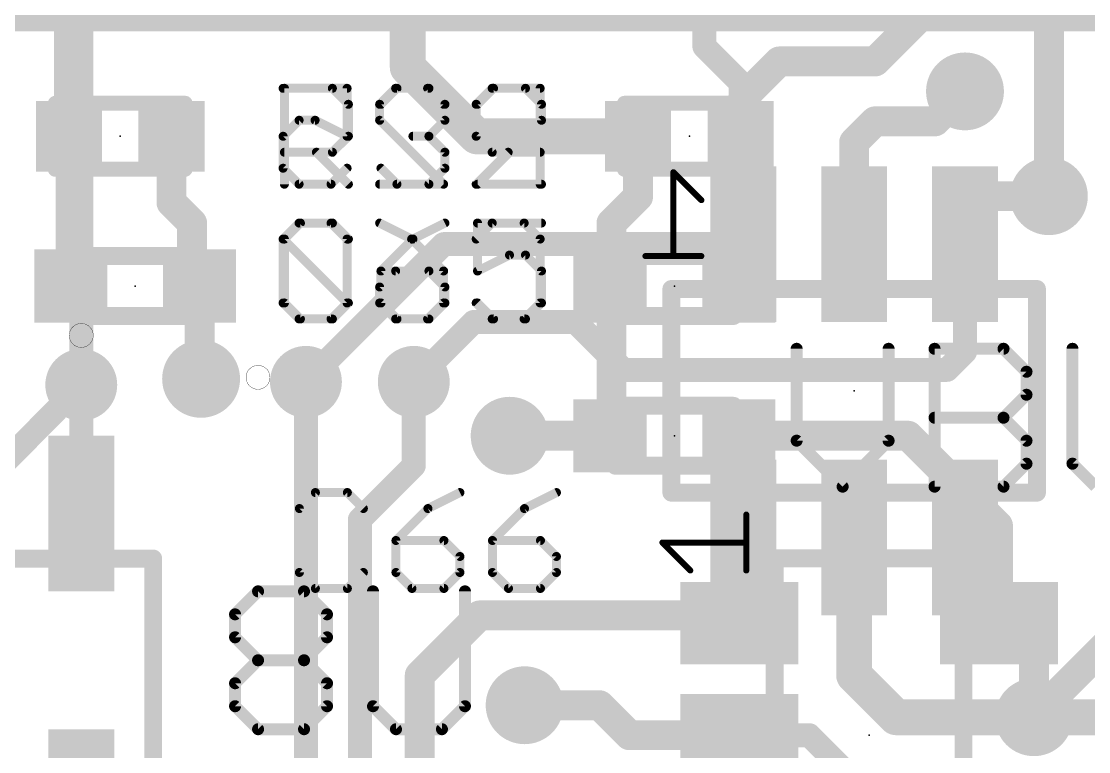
# Model space of a CAD drawing. Extents: x -18 to 144, y -21 to 125.
# Drawn here: x 43.87 to 52.92, y 88.25 to 94.45 of the extents above; entities that cross this region are included whole.
import ezdxf

# ---------------------------------------------------------------- set-up
doc = ezdxf.new("R2010")
doc.units = 0
for name, color, linetype in [('1', 22, 'CONTINUOUS'), ('114', 4, 'CONTINUOUS'), ('15', 23, 'CONTINUOUS'), ('16', 132, 'CONTINUOUS'), ('18', 110, 'CONTINUOUS'), ('21', 253, 'CONTINUOUS'), ('22', 251, 'CONTINUOUS'), ('23', 53, 'CONTINUOUS'), ('24', 53, 'CONTINUOUS'), ('25', 253, 'CONTINUOUS'), ('26', 251, 'CONTINUOUS'), ('27', 252, 'CONTINUOUS'), ('28', 251, 'CONTINUOUS')]:
    doc.layers.add(name, color=color, linetype=linetype)

# ---------------------------------------------------------------- blocks, each defined once
blk = doc.blocks.new('RECT')
blk.add_solid([(-0.5, -0.5), (0.5, -0.5), (-0.5, 0.5), (0.5, 0.5)])
blk = doc.blocks.new('ROUNDV')
at = {"const_width": 0.5}
blk.add_lwpolyline([(0, -0.25, 1), (0, 0.25, 1), (0, -0.25)], format="xyb", dxfattribs=at)

msp = doc.modelspace()

# ---------------------------------------------------------------- linework, layer by layer
at = {"layer": '1'}
for points, const_width in [([(47.1424, 94.0562), (47.1424, 95.7256)], 0.3048), ([(49.657, 94.234), (49.657, 95.725)], 0.2032), ([(44.3738, 91.3638), (44.3738, 95.5078)], 0.2032), ([(52.578, 92.964), (52.578, 94.742)], 0.254), ([(49.965, 93.926), (49.657, 94.234)], 0.2032), ([(47.7266, 93.472), (47.1424, 94.0562)], 0.3048), ([(49.965, 93.472), (49.965, 93.926)], 0.2032), ([(49.095, 93.472), (47.7266, 93.472)], 0.3048), ([(49.095, 93.472), (49.095, 92.9608)], 0.254), ([(49.965, 92.202), (49.965, 93.472)], 0.2032), ([(49.095, 92.9608), (48.8696, 92.7354)], 0.254), ([(48.8696, 92.7354), (48.8696, 92.2909)], 0.254), ([(48.8696, 92.2909), (48.8696, 91.0209)], 0.254), ([(48.8696, 92.2909), (48.8569, 92.202)], 0.2032), ([(49.9491, 92.202), (49.965, 92.202)], 0.2032), ([(46.2788, 91.3892), (46.2788, 86.9188)], 0.2032), ([(47.1932, 91.3892), (47.1932, 90.678)], 0.2032), ([(44.3738, 91.3638), (42.291, 89.2556)], 0.2032), ([(48.8696, 91.0209), (48.8569, 90.932)], 0.254), ([(48.8569, 90.932), (48.006, 90.932)], 0.254), ([(49.9491, 90.932), (51.3842, 90.932)], 0.254), ([(51.3842, 90.932), (52.1462, 90.17)], 0.254), ([(47.1932, 90.678), (46.736, 90.2208)], 0.2032), ([(46.736, 90.2208), (46.736, 86.6648)], 0.2032), ([(52.1462, 90.17), (52.1462, 89.3498)], 0.254), ([(47.244, 88.9), (47.752, 89.408)], 0.254), ([(47.752, 89.408), (49.888, 89.408)], 0.254), ([(49.888, 89.408), (49.954, 89.342)], 0.254), ([(52.1462, 89.3498), (52.154, 89.342)], 0.254), ([(52.154, 89.342), (52.451, 89.342)], 0.254), ([(52.451, 89.342), (52.451, 88.5444)], 0.254), ([(47.244, 85.852), (47.244, 88.9)], 0.254), ([(48.768, 88.646), (48.133, 88.646)], 0.254), ([(49.022, 88.392), (48.768, 88.646)], 0.254), ([(52.451, 88.5444), (54.2036, 88.5444)], 0.3048), ([(49.954, 88.392), (49.022, 88.392)], 0.254), ([(50.546, 88.392), (49.954, 88.392)], 0.2032), ([(50.9524, 87.9856), (50.546, 88.392)], 0.2032)]:
    msp.add_lwpolyline(points, dxfattribs=dict(at, const_width=const_width))
for points, const_width in [([(49.6929, 94.2699, 1), (49.6211, 94.1981)], 0.1016), ([(47.1963, 94.1101, 1), (47.0885, 94.0023)], 0.1524), ([(49.6062, 94.234, 1), (49.7078, 94.234)], 0.1016), ([(47.0662, 94.0562, 1), (47.2186, 94.0562)], 0.1524), ([(50.0158, 93.926, 1), (49.9142, 93.926)], 0.1016), ([(49.9291, 93.8901, 1), (50.0009, 93.9619)], 0.1016), ([(47.7266, 93.5482, 1), (47.7266, 93.3958)], 0.1524), ([(47.6727, 93.4181, 1), (47.7805, 93.5259)], 0.1524), ([(49.1585, 93.472, 1), (49.0315, 93.472)], 0.127), ([(49.095, 93.3958, 1), (49.095, 93.5482)], 0.1524), ([(50.0158, 93.472, 1), (49.9142, 93.472)], 0.1016), ([(49.9142, 93.472, 1), (50.0158, 93.472)], 0.1016), ([(49.1399, 92.9159, 1), (49.0501, 93.0057)], 0.127), ([(49.0315, 92.9608, 1), (49.1585, 92.9608)], 0.127), ([(52.5145, 92.964, 1), (52.6415, 92.964)], 0.127), ([(48.9331, 92.7354, 1), (48.8061, 92.7354)], 0.127), ([(48.8247, 92.7803, 1), (48.9145, 92.6905)], 0.127), ([(48.9331, 92.2909, 1), (48.8061, 92.2909)], 0.127), ([(48.8061, 92.2909, 1), (48.9331, 92.2909)], 0.127), ([(48.9199, 92.2837, 1), (48.8193, 92.2981)], 0.1016), ([(48.8066, 92.2092, 1), (48.9072, 92.1948)], 0.1016), ([(49.9491, 92.2528, 1), (49.9491, 92.1512)], 0.1016), ([(49.9142, 92.202, 1), (50.0158, 92.202)], 0.1016), ([(49.965, 92.1512, 1), (49.965, 92.2528)], 0.1016), ([(46.3296, 91.3892, 1), (46.228, 91.3892)], 0.1016), ([(47.244, 91.3892, 1), (47.1424, 91.3892)], 0.1016), ([(44.323, 91.3638, 1), (44.4246, 91.3638)], 0.1016), ([(44.4099, 91.3281, 1), (44.3377, 91.3995)], 0.1016), ([(48.9325, 91.0119, 1), (48.8067, 91.0299)], 0.127), ([(48.006, 90.9955, 1), (48.006, 90.8685)], 0.127), ([(48.8061, 91.0209, 1), (48.9331, 91.0209)], 0.127), ([(48.8569, 90.8685, 1), (48.8569, 90.9955)], 0.127), ([(49.9491, 90.9955, 1), (49.9491, 90.8685)], 0.127), ([(51.4291, 90.9769, 1), (51.3393, 90.8871)], 0.127), ([(51.3842, 90.8685, 1), (51.3842, 90.9955)], 0.127), ([(48.794, 90.941, 1), (48.9198, 90.923)], 0.127), ([(47.2291, 90.6421, 1), (47.1573, 90.7139)], 0.1016), ([(47.1424, 90.678, 1), (47.244, 90.678)], 0.1016), ([(46.7868, 90.2208, 1), (46.6852, 90.2208)], 0.1016), ([(46.7001, 90.2567, 1), (46.7719, 90.1849)], 0.1016), ([(52.2097, 90.17, 1), (52.0827, 90.17)], 0.127), ([(52.1013, 90.1251, 1), (52.1911, 90.2149)], 0.127), ([(47.752, 89.4715, 1), (47.752, 89.3445)], 0.127), ([(47.7969, 89.3631, 1), (47.7071, 89.4529)], 0.127), ([(49.9329, 89.4529, 1), (49.8431, 89.3631)], 0.127), ([(49.888, 89.3445, 1), (49.888, 89.4715)], 0.127), ([(49.9091, 89.2971, 1), (49.9989, 89.3869)], 0.127), ([(52.1911, 89.3947, 1), (52.1013, 89.3049)], 0.127), ([(52.0827, 89.3498, 1), (52.2097, 89.3498)], 0.127), ([(52.154, 89.4055, 1), (52.154, 89.2785)], 0.127), ([(52.1091, 89.2971, 1), (52.1989, 89.3869)], 0.127), ([(52.5145, 89.342, 1), (52.3875, 89.342)], 0.127), ([(52.451, 89.2785, 1), (52.451, 89.4055)], 0.127), ([(47.3075, 88.9, 1), (47.1805, 88.9)], 0.127), ([(47.1991, 88.9449, 1), (47.2889, 88.8551)], 0.127), ([(48.133, 88.7095, 1), (48.133, 88.5825)], 0.127), ([(48.8129, 88.6909, 1), (48.7231, 88.6011)], 0.127), ([(48.768, 88.5825, 1), (48.768, 88.7095)], 0.127), ([(52.451, 88.6206, 1), (52.451, 88.4682)], 0.1524), ([(52.3875, 88.5444, 1), (52.5145, 88.5444)], 0.127), ([(49.022, 88.4555, 1), (49.022, 88.3285)], 0.127), ([(49.954, 88.3285, 1), (49.954, 88.4555)], 0.127), ([(48.9771, 88.3471, 1), (49.0669, 88.4369)], 0.127), ([(49.954, 88.4428, 1), (49.954, 88.3412)], 0.1016), ([(50.5819, 88.4279, 1), (50.5101, 88.3561)], 0.1016), ([(50.546, 88.3412, 1), (50.546, 88.4428)], 0.1016)]:
    msp.add_lwpolyline(points, format="xyb", dxfattribs=dict(at, const_width=const_width))
at = {"layer": '114', "const_width": 0.0025}
for points in [[(44.3738, 91.6813, 1), (44.3738, 91.8845, 1), (44.3738, 91.6813)], [(45.8724, 91.3257, 1), (45.8724, 91.5289, 1), (45.8724, 91.3257)]]:
    msp.add_lwpolyline(points, format="xyb", dxfattribs=at)
at = {"layer": '15', "const_width": 0.254}
msp.add_lwpolyline([(85.09, 94.488), (7.62, 94.488)], dxfattribs=at)
at = {"layer": '16'}
for points, const_width in [([(44.269, 93.472), (44.269, 95.417)], 0.254), ([(51.1048, 94.107), (52.1208, 95.123)], 0.254), ([(49.9872, 93.8022), (50.292, 94.107)], 0.254), ([(50.292, 94.107), (51.1048, 94.107)], 0.254), ([(51.6128, 93.599), (51.8668, 93.853)], 0.254), ([(49.9872, 92.5576), (49.9872, 93.8022)], 0.254), ([(50.927, 93.4212), (51.1048, 93.599)], 0.254), ([(51.1048, 93.599), (51.6128, 93.599)], 0.254), ([(44.2849, 93.4561), (44.269, 93.472)], 0.254), ([(44.2849, 92.202), (44.2849, 93.4561)], 0.254), ([(45.139, 93.472), (45.139, 92.91)], 0.254), ([(50.927, 92.5576), (50.927, 93.4212)], 0.254), ([(45.139, 92.91), (45.3136, 92.7354)], 0.254), ([(51.8668, 92.5576), (51.8668, 92.964)], 0.254), ([(51.8668, 92.964), (52.578, 92.964)], 0.254), ([(45.3136, 92.7354), (45.3136, 92.2655)], 0.254), ([(47.4472, 92.5576), (46.2788, 91.3892)], 0.2032), ([(49.9872, 92.5576), (47.4472, 92.5576)], 0.2032), ([(51.8668, 92.5576), (51.8668, 91.6432)], 0.2032), ([(45.3136, 92.2655), (45.3771, 92.202)], 0.254), ([(45.3771, 92.202), (45.3771, 91.5289)], 0.254), ([(47.7012, 91.8972), (47.1932, 91.3892)], 0.2032), ([(48.5648, 91.8972), (47.7012, 91.8972)], 0.2032), ([(48.9712, 91.4908), (48.5648, 91.8972)], 0.2032), ([(51.8668, 91.6432), (51.7144, 91.4908)], 0.2032), ([(45.3771, 91.5289), (45.3898, 91.4146)], 0.254), ([(51.7144, 91.4908), (48.9712, 91.4908)], 0.2032), ([(44.3738, 90.2716), (44.3738, 91.3638)], 0.2032), ([(50.927, 88.9), (50.927, 90.0684)], 0.3048), ([(53.34, 89.4334), (52.451, 88.5444)], 0.254), ([(51.2826, 88.5444), (50.927, 88.9)], 0.3048), ([(52.451, 88.5444), (51.2826, 88.5444)], 0.3048)]:
    msp.add_lwpolyline(points, dxfattribs=dict(at, const_width=const_width))
for points, const_width in [([(50.292, 94.1705, 1), (50.292, 94.0435)], 0.127), ([(50.3369, 94.0621, 1), (50.2471, 94.1519)], 0.127), ([(51.0599, 94.1519, 1), (51.1497, 94.0621)], 0.127), ([(51.1048, 94.0435, 1), (51.1048, 94.1705)], 0.127), ([(51.9117, 93.8081, 1), (51.8219, 93.8979)], 0.127), ([(50.0507, 93.8022, 1), (49.9237, 93.8022)], 0.127), ([(49.9423, 93.8471, 1), (50.0321, 93.7573)], 0.127), ([(51.1048, 93.6625, 1), (51.1048, 93.5355)], 0.127), ([(51.1497, 93.5541, 1), (51.0599, 93.6439)], 0.127), ([(51.5679, 93.6439, 1), (51.6577, 93.5541)], 0.127), ([(51.6128, 93.5355, 1), (51.6128, 93.6625)], 0.127), ([(44.3139, 93.5169, 1), (44.2241, 93.4271)], 0.127), ([(44.3484, 93.4561, 1), (44.2214, 93.4561)], 0.127), ([(45.2025, 93.472, 1), (45.0755, 93.472)], 0.127), ([(44.2055, 93.472, 1), (44.3325, 93.472)], 0.127), ([(44.24, 93.4112, 1), (44.3298, 93.501)], 0.127), ([(50.9905, 93.4212, 1), (50.8635, 93.4212)], 0.127), ([(50.8821, 93.4661, 1), (50.9719, 93.3763)], 0.127), ([(45.1839, 92.9549, 1), (45.0941, 92.8651)], 0.127), ([(51.9303, 92.964, 1), (51.8033, 92.964)], 0.127), ([(51.8668, 93.0275, 1), (51.8668, 92.9005)], 0.127), ([(52.578, 92.9005, 1), (52.578, 93.0275)], 0.127), ([(45.0755, 92.91, 1), (45.2025, 92.91)], 0.127), ([(45.3771, 92.7354, 1), (45.2501, 92.7354)], 0.127), ([(45.2687, 92.6905, 1), (45.3585, 92.7803)], 0.127), ([(47.4472, 92.6084, 1), (47.4472, 92.5068)], 0.1016), ([(47.4831, 92.5217, 1), (47.4113, 92.5935)], 0.1016), ([(49.9237, 92.5576, 1), (50.0507, 92.5576)], 0.127), ([(49.9872, 92.5068, 1), (49.9872, 92.6084)], 0.1016), ([(50.8635, 92.5576, 1), (50.9905, 92.5576)], 0.127), ([(51.8033, 92.5576, 1), (51.9303, 92.5576)], 0.127), ([(51.9176, 92.5576, 1), (51.816, 92.5576)], 0.1016), ([(45.3585, 92.3104, 1), (45.2687, 92.2206)], 0.127), ([(45.2501, 92.2655, 1), (45.3771, 92.2655)], 0.127), ([(45.4406, 92.202, 1), (45.3136, 92.202)], 0.127), ([(45.3322, 92.1571, 1), (45.422, 92.2469)], 0.127), ([(44.2214, 92.202, 1), (44.3484, 92.202)], 0.127), ([(47.7012, 91.948, 1), (47.7012, 91.8464)], 0.1016), ([(47.7371, 91.8613, 1), (47.6653, 91.9331)], 0.1016), ([(48.6007, 91.9331, 1), (48.5289, 91.8613)], 0.1016), ([(48.5648, 91.8464, 1), (48.5648, 91.948)], 0.1016), ([(51.816, 91.6432, 1), (51.9176, 91.6432)], 0.1016), ([(51.9027, 91.6073, 1), (51.8309, 91.6791)], 0.1016), ([(45.4402, 91.5359, 1), (45.314, 91.5219)], 0.127), ([(45.3136, 91.5289, 1), (45.4406, 91.5289)], 0.127), ([(48.9712, 91.5416, 1), (48.9712, 91.44)], 0.1016), ([(51.7144, 91.44, 1), (51.7144, 91.5416)], 0.1016), ([(48.9353, 91.4549, 1), (49.0071, 91.5267)], 0.1016), ([(51.6785, 91.5267, 1), (51.7503, 91.4549)], 0.1016), ([(44.4246, 91.3638, 1), (44.323, 91.3638)], 0.1016), ([(45.3267, 91.4076, 1), (45.4529, 91.4216)], 0.127), ([(46.2429, 91.4251, 1), (46.3147, 91.3533)], 0.1016), ([(47.1573, 91.4251, 1), (47.2291, 91.3533)], 0.1016), ([(44.323, 90.2716, 1), (44.4246, 90.2716)], 0.1016), ([(51.0032, 90.0684, 1), (50.8508, 90.0684)], 0.1524), ([(50.9809, 88.9539, 1), (50.8731, 88.8461)], 0.1524), ([(50.8508, 88.9, 1), (51.0032, 88.9)], 0.1524), ([(51.2826, 88.6206, 1), (51.2826, 88.4682)], 0.1524), ([(52.451, 88.4682, 1), (52.451, 88.6206)], 0.1524), ([(51.2287, 88.4905, 1), (51.3365, 88.5983)], 0.1524), ([(52.4061, 88.5893, 1), (52.4959, 88.4995)], 0.127)]:
    msp.add_lwpolyline(points, format="xyb", dxfattribs=dict(at, const_width=const_width))
at = {"layer": '21'}
for points, const_width in [([(48.98, 93.7838, 1), (48.98, 93.7203)], 0.0635), ([(50.08, 93.7203, 1), (50.08, 93.7838)], 0.0635), ([(48.98, 93.2238, 1), (48.98, 93.1603)], 0.0635), ([(50.08, 93.1603, 1), (50.08, 93.2238)], 0.0635), ([(48.903, 92.4941, 1), (48.903, 92.4179)], 0.0762), ([(49.903, 92.4179, 1), (49.903, 92.4941)], 0.0762), ([(48.903, 91.9861, 1), (48.903, 91.9099)], 0.0762), ([(49.903, 91.9099, 1), (49.903, 91.9861)], 0.0762), ([(50.4648, 91.6696, 1), (50.414, 91.6696)], 0.0508), ([(51.2444, 91.6696, 1), (51.1936, 91.6696)], 0.0508), ([(51.6342, 91.6696, 1), (51.5834, 91.6696)], 0.0508), ([(51.6088, 91.695, 1), (51.6088, 91.6442)], 0.0508), ([(52.2115, 91.6876, 1), (52.1755, 91.6516)], 0.0508), ([(52.1935, 91.6442, 1), (52.1935, 91.695)], 0.0508), ([(52.8036, 91.6696, 1), (52.7528, 91.6696)], 0.0508), ([(52.4138, 91.4747, 1), (52.363, 91.4747)], 0.0508), ([(52.3704, 91.4567, 1), (52.4064, 91.4927)], 0.0508), ([(52.4064, 91.2618, 1), (52.3704, 91.2978)], 0.0508), ([(48.903, 91.2241, 1), (48.903, 91.1479)], 0.0762), ([(49.903, 91.1479, 1), (49.903, 91.2241)], 0.0762), ([(52.363, 91.2798, 1), (52.4138, 91.2798)], 0.0508), ([(51.6088, 91.1103, 1), (51.6088, 91.0595)], 0.0508), ([(52.2115, 91.1029, 1), (52.1755, 91.0669)], 0.0508), ([(52.1755, 91.1029, 1), (52.2115, 91.0669)], 0.0508), ([(52.1935, 91.0595, 1), (52.1935, 91.1103)], 0.0508), ([(50.4574, 90.908, 1), (50.4214, 90.872)], 0.0508), ([(50.414, 90.89, 1), (50.4648, 90.89)], 0.0508), ([(51.1936, 90.89, 1), (51.2444, 90.89)], 0.0508), ([(51.237, 90.872, 1), (51.201, 90.908)], 0.0508), ([(52.4138, 90.89, 1), (52.363, 90.89)], 0.0508), ([(52.3704, 90.872, 1), (52.4064, 90.908)], 0.0508), ([(48.903, 90.7161, 1), (48.903, 90.6399)], 0.0762), ([(49.903, 90.6399, 1), (49.903, 90.7161)], 0.0762), ([(52.363, 90.6951, 1), (52.4138, 90.6951)], 0.0508), ([(52.4064, 90.6771, 1), (52.3704, 90.7131)], 0.0508), ([(52.7962, 90.7131, 1), (52.7602, 90.6771)], 0.0508), ([(52.7528, 90.6951, 1), (52.8036, 90.6951)], 0.0508), ([(50.8112, 90.5182, 1), (50.8472, 90.4822)], 0.0508), ([(50.8112, 90.4822, 1), (50.8472, 90.5182)], 0.0508), ([(51.6088, 90.5256, 1), (51.6088, 90.4748)], 0.0508), ([(51.5834, 90.5002, 1), (51.6342, 90.5002)], 0.0508), ([(52.1755, 90.5182, 1), (52.2115, 90.4822)], 0.0508), ([(52.1935, 90.4748, 1), (52.1935, 90.5256)], 0.0508), ([(50.0253, 90.2635, 1), (49.9999, 90.2635)], 0.0254), ([(49.3008, 90.039, 1), (49.3008, 90.0136)], 0.0254), ([(49.3098, 90.0352, 1), (49.2918, 90.0173)], 0.0254), ([(50.0126, 90.0136, 1), (50.0126, 90.039)], 0.0254), ([(50.254, 89.9301, 1), (50.254, 89.8539)], 0.0762), ([(50.2921, 89.892, 1), (50.2159, 89.892)], 0.0762), ([(51.8921, 89.892, 1), (51.8159, 89.892)], 0.0762), ([(51.854, 89.8539, 1), (51.854, 89.9301)], 0.0762), ([(49.5291, 89.78, 1), (49.547, 89.798)], 0.0254), ([(49.9999, 89.789, 1), (50.0253, 89.789)], 0.0254)]:
    msp.add_lwpolyline(points, format="xyb", dxfattribs=dict(at, const_width=const_width))
for points, const_width in [([(48.98, 93.752), (50.08, 93.752)], 0.127), ([(48.98, 93.192), (50.08, 93.192)], 0.127), ([(49.903, 92.456), (48.903, 92.456)], 0.1524), ([(48.903, 91.948), (49.903, 91.948)], 0.1524), ([(50.4394, 91.6696), (50.4394, 90.89)], 0.1016), ([(51.219, 90.89), (51.219, 91.6696)], 0.1016), ([(51.6088, 90.5002), (51.6088, 91.6696)], 0.1016), ([(51.6088, 91.6696), (52.1935, 91.6696)], 0.1016), ([(52.1935, 91.6696), (52.3884, 91.4747)], 0.1016), ([(52.7782, 91.6696), (52.7782, 90.6951)], 0.1016), ([(52.3884, 91.4747), (52.3884, 91.2798)], 0.1016), ([(52.3884, 91.2798), (52.1935, 91.0849)], 0.1016), ([(49.903, 91.186), (48.903, 91.186)], 0.1524), ([(51.6088, 91.0849), (52.1935, 91.0849)], 0.1016), ([(52.1935, 91.0849), (52.3884, 90.89)], 0.1016), ([(50.4394, 90.89), (50.8292, 90.5002)], 0.1016), ([(50.8292, 90.5002), (51.219, 90.89)], 0.1016), ([(52.3884, 90.89), (52.3884, 90.6951)], 0.1016), ([(48.903, 90.678), (49.903, 90.678)], 0.1524), ([(52.3884, 90.6951), (52.1935, 90.5002)], 0.1016), ([(52.7782, 90.6951), (52.9731, 90.5002)], 0.1016), ([(52.1935, 90.5002), (51.6088, 90.5002)], 0.1016), ([(50.0126, 89.789), (50.0126, 90.2635)], 0.0508), ([(49.5381, 89.789), (49.3008, 90.0263)], 0.0508), ([(49.3008, 90.0263), (50.0126, 90.0263)], 0.0508), ([(51.854, 89.892), (50.254, 89.892)], 0.1524), ([(50.254, 89.892), (50.254, 86.892)], 0.1524), ([(51.854, 86.892), (51.854, 89.892)], 0.1524)]:
    msp.add_lwpolyline(points, dxfattribs=dict(at, const_width=const_width))
at = {"layer": '22'}
for points, const_width in [([(44.154, 93.7838, 1), (44.154, 93.7203)], 0.0635), ([(45.254, 93.7203, 1), (45.254, 93.7838)], 0.0635), ([(44.154, 93.2238, 1), (44.154, 93.1603)], 0.0635), ([(45.254, 93.1603, 1), (45.254, 93.2238)], 0.0635), ([(49.407, 93.1678, 1), (49.3816, 93.1678)], 0.0254), ([(49.4033, 93.1768, 1), (49.3854, 93.1588)], 0.0254), ([(49.6226, 92.9216, 1), (49.6406, 92.9395)], 0.0254), ([(44.331, 92.4941, 1), (44.331, 92.4179)], 0.0762), ([(45.331, 92.4179, 1), (45.331, 92.4941)], 0.0762), ([(49.1571, 92.4687, 1), (49.1571, 92.4433)], 0.0254), ([(49.3816, 92.456, 1), (49.407, 92.456)], 0.0254), ([(49.6316, 92.4433, 1), (49.6316, 92.4687)], 0.0254), ([(49.4157, 92.1766, 1), (49.3395, 92.1766)], 0.0762), ([(49.3776, 92.2147, 1), (49.3776, 92.1385)], 0.0762), ([(52.5145, 92.1766, 1), (52.4383, 92.1766)], 0.0762), ([(52.4764, 92.1385, 1), (52.4764, 92.2147)], 0.0762), ([(44.331, 91.9861, 1), (44.331, 91.9099)], 0.0762), ([(45.331, 91.9099, 1), (45.331, 91.9861)], 0.0762), ([(49.3776, 90.4875, 1), (49.3776, 90.4113)], 0.0762), ([(52.4764, 90.4113, 1), (52.4764, 90.4875)], 0.0762), ([(49.3395, 90.4494, 1), (49.4157, 90.4494)], 0.0762), ([(52.4383, 90.4494, 1), (52.5145, 90.4494)], 0.0762), ([(45.0215, 89.8906, 1), (44.9453, 89.8906)], 0.0762), ([(44.9834, 89.8525, 1), (44.9834, 89.9287)], 0.0762)]:
    msp.add_lwpolyline(points, format="xyb", dxfattribs=dict(at, const_width=const_width))
for points, const_width in [([(45.254, 93.752), (44.154, 93.752)], 0.127), ([(45.254, 93.192), (44.154, 93.192)], 0.127), ([(49.6316, 92.9305), (49.3943, 93.1678)], 0.0508), ([(49.3943, 93.1678), (49.3943, 92.456)], 0.0508), ([(44.331, 92.456), (45.331, 92.456)], 0.1524), ([(49.6316, 92.456), (49.1571, 92.456)], 0.0508), ([(49.3776, 90.4494), (49.3776, 92.1766)], 0.1524), ([(49.3776, 92.1766), (52.4764, 92.1766)], 0.1524), ([(52.4764, 92.1766), (52.4764, 90.4494)], 0.1524), ([(45.331, 91.948), (44.331, 91.948)], 0.1524), ([(52.4764, 90.4494), (49.3776, 90.4494)], 0.1524), ([(41.8846, 89.8906), (44.9834, 89.8906)], 0.1524), ([(44.9834, 89.8906), (44.9834, 88.1634)], 0.1524)]:
    msp.add_lwpolyline(points, dxfattribs=dict(at, const_width=const_width))
at = {"layer": '23'}
for p in [(49.53, 93.472), (49.403, 92.202), (49.403, 90.932), (51.054, 88.392)]:
    msp.add_point(p, dxfattribs=at)
at = {"layer": '24'}
for p in [(44.704, 93.472), (44.831, 92.202), (50.927, 91.313)]:
    msp.add_point(p, dxfattribs=at)
at = {"layer": '25', "const_width": 0.0762}
for points in [[(46.0964, 93.0656), (46.0964, 93.8791)], [(46.0964, 93.8791), (46.5031, 93.8791)], [(46.5031, 93.8791), (46.6387, 93.7435)], [(46.9149, 93.7435), (47.0505, 93.8791)], [(47.0505, 93.8791), (47.3217, 93.8791)], [(47.3217, 93.8791), (47.4573, 93.7435)], [(47.8691, 93.8791), (47.7335, 93.7435)], [(48.1403, 93.8791), (47.8691, 93.8791)], [(48.2758, 93.7435), (48.1403, 93.8791)], [(46.6387, 93.7435), (46.6387, 93.4723)], [(47.4573, 93.7435), (47.4573, 93.6079)], [(48.2758, 93.6079), (48.2758, 93.7435)], [(47.4573, 93.6079), (47.3217, 93.4723)], [(47.7335, 93.0656), (48.2758, 93.6079)], [(46.6387, 93.4723), (46.5031, 93.3368)], [(47.3217, 93.4723), (47.1861, 93.4723)], [(47.3217, 93.4723), (47.4573, 93.3368)], [(46.5031, 93.3368), (46.0964, 93.3368)], [(46.3675, 93.3368), (46.6387, 93.0656)], [(47.4573, 93.3368), (47.4573, 93.2012)], [(47.0505, 93.0656), (46.9149, 93.2012)], [(47.4573, 93.2012), (47.3217, 93.0656)], [(47.3217, 93.0656), (47.0505, 93.0656)], [(48.2758, 93.0656), (47.7335, 93.0656)]]:
    msp.add_lwpolyline(points, dxfattribs=at)
at = {"layer": '25', "const_width": 0.0381}
for points in [[(46.1154, 93.8791, 1), (46.0773, 93.8791)], [(46.0964, 93.8981, 1), (46.0964, 93.86)], [(46.5166, 93.8926, 1), (46.4896, 93.8656)], [(46.5031, 93.86, 1), (46.5031, 93.8981)], [(47.0505, 93.8981, 1), (47.0505, 93.86)], [(47.064, 93.8656, 1), (47.0371, 93.8926)], [(47.3352, 93.8926, 1), (47.3082, 93.8656)], [(47.3217, 93.86, 1), (47.3217, 93.8981)], [(47.8691, 93.8981, 1), (47.8691, 93.86)], [(47.8826, 93.8656, 1), (47.8556, 93.8926)], [(48.1537, 93.8926, 1), (48.1268, 93.8656)], [(48.1403, 93.86, 1), (48.1403, 93.8981)], [(46.6577, 93.7435, 1), (46.6196, 93.7435)], [(46.6252, 93.73, 1), (46.6522, 93.757)], [(46.9015, 93.757, 1), (46.9284, 93.73)], [(47.4763, 93.7435, 1), (47.4382, 93.7435)], [(47.4438, 93.73, 1), (47.4707, 93.757)], [(47.72, 93.757, 1), (47.747, 93.73)], [(48.2949, 93.7435, 1), (48.2568, 93.7435)], [(48.2624, 93.73, 1), (48.2893, 93.757)], [(47.4382, 93.6079, 1), (47.4763, 93.6079)], [(47.4707, 93.5945, 1), (47.4438, 93.6214)], [(48.2568, 93.6079, 1), (48.2949, 93.6079)], [(48.2893, 93.5945, 1), (48.2624, 93.6214)], [(46.6196, 93.4723, 1), (46.6577, 93.4723)], [(46.6522, 93.4589, 1), (46.6252, 93.4858)], [(47.1861, 93.4914, 1), (47.1861, 93.4533)], [(47.3352, 93.4858, 1), (47.3082, 93.4589)], [(47.3082, 93.4858, 1), (47.3352, 93.4589)], [(47.3217, 93.4533, 1), (47.3217, 93.4914)], [(46.0964, 93.3558, 1), (46.0964, 93.3177)], [(46.381, 93.3502, 1), (46.3541, 93.3233)], [(46.4896, 93.3502, 1), (46.5166, 93.3233)], [(46.5031, 93.3177, 1), (46.5031, 93.3558)], [(47.4763, 93.3368, 1), (47.4382, 93.3368)], [(47.4438, 93.3233, 1), (47.4707, 93.3502)], [(46.9284, 93.2147, 1), (46.9015, 93.1877)], [(47.4382, 93.2012, 1), (47.4763, 93.2012)], [(47.4707, 93.1877, 1), (47.4438, 93.2147)], [(46.0773, 93.0656, 1), (46.1154, 93.0656)], [(46.6252, 93.0521, 1), (46.6522, 93.0791)], [(47.0505, 93.0846, 1), (47.0505, 93.0466)], [(47.0371, 93.0521, 1), (47.064, 93.0791)], [(47.3082, 93.0791, 1), (47.3352, 93.0521)], [(47.3217, 93.0466, 1), (47.3217, 93.0846)], [(47.72, 93.0791, 1), (47.747, 93.0521)], [(47.7335, 93.0846, 1), (47.7335, 93.0466)], [(48.2758, 93.0466, 1), (48.2758, 93.0846)]]:
    msp.add_lwpolyline(points, format="xyb", dxfattribs=at)
at = {"layer": '26', "const_width": 0.0762}
for points in [[(46.0852, 93.8791), (46.6275, 93.8791)], [(46.6275, 93.8791), (46.6275, 93.4723)], [(46.9037, 93.7435), (47.0393, 93.8791)], [(47.0393, 93.8791), (47.3105, 93.8791)], [(47.3105, 93.8791), (47.4461, 93.7435)], [(47.8579, 93.8791), (47.7223, 93.7435)], [(48.2646, 93.8791), (47.8579, 93.8791)], [(48.2646, 93.0656), (48.2646, 93.8791)], [(46.9037, 93.6079), (46.9037, 93.7435)], [(47.7223, 93.7435), (47.7223, 93.4723)], [(46.2207, 93.6079), (46.0852, 93.4723)], [(46.3563, 93.6079), (46.2207, 93.6079)], [(46.6275, 93.4723), (46.3563, 93.6079)], [(47.4461, 93.0656), (46.9037, 93.6079)], [(46.0852, 93.4723), (46.0852, 93.2012)], [(47.7223, 93.4723), (47.8579, 93.3368)], [(47.9935, 93.3368), (47.7223, 93.0656)], [(47.8579, 93.3368), (48.2646, 93.3368)], [(46.0852, 93.2012), (46.2207, 93.0656)], [(46.4919, 93.0656), (46.6275, 93.2012)], [(46.2207, 93.0656), (46.4919, 93.0656)], [(46.9037, 93.0656), (47.4461, 93.0656)]]:
    msp.add_lwpolyline(points, dxfattribs=at)
at = {"layer": '26', "const_width": 0.0381}
for points in [[(46.0852, 93.8981, 1), (46.0852, 93.86)], [(46.6465, 93.8791, 1), (46.6084, 93.8791)], [(46.6275, 93.86, 1), (46.6275, 93.8981)], [(47.0393, 93.8981, 1), (47.0393, 93.86)], [(47.0528, 93.8656, 1), (47.0258, 93.8926)], [(47.3239, 93.8926, 1), (47.297, 93.8656)], [(47.3105, 93.86, 1), (47.3105, 93.8981)], [(47.8579, 93.8981, 1), (47.8579, 93.86)], [(47.8714, 93.8656, 1), (47.8444, 93.8926)], [(48.2837, 93.8791, 1), (48.2456, 93.8791)], [(48.2646, 93.86, 1), (48.2646, 93.8981)], [(46.8903, 93.757, 1), (46.9172, 93.73)], [(46.9228, 93.7435, 1), (46.8847, 93.7435)], [(47.4326, 93.73, 1), (47.4595, 93.757)], [(47.7414, 93.7435, 1), (47.7033, 93.7435)], [(47.7088, 93.757, 1), (47.7358, 93.73)], [(46.2207, 93.627, 1), (46.2207, 93.5889)], [(46.2342, 93.5945, 1), (46.2073, 93.6214)], [(46.3648, 93.625, 1), (46.3478, 93.5909)], [(46.3563, 93.5889, 1), (46.3563, 93.627)], [(46.9172, 93.6214, 1), (46.8903, 93.5945)], [(46.8847, 93.6079, 1), (46.9228, 93.6079)], [(46.1042, 93.4723, 1), (46.0661, 93.4723)], [(46.0717, 93.4858, 1), (46.0986, 93.4589)], [(46.6084, 93.4723, 1), (46.6465, 93.4723)], [(46.619, 93.4553, 1), (46.636, 93.4894)], [(47.7358, 93.4858, 1), (47.7088, 93.4589)], [(47.7033, 93.4723, 1), (47.7414, 93.4723)], [(47.8579, 93.3558, 1), (47.8579, 93.3177)], [(47.8444, 93.3233, 1), (47.8714, 93.3502)], [(48.0069, 93.3233, 1), (47.98, 93.3502)], [(48.2646, 93.3177, 1), (48.2646, 93.3558)], [(46.0986, 93.2147, 1), (46.0717, 93.1877)], [(46.0661, 93.2012, 1), (46.1042, 93.2012)], [(46.641, 93.1877, 1), (46.614, 93.2147)], [(46.2207, 93.0846, 1), (46.2207, 93.0466)], [(46.2073, 93.0521, 1), (46.2342, 93.0791)], [(46.4784, 93.0791, 1), (46.5054, 93.0521)], [(46.4919, 93.0466, 1), (46.4919, 93.0846)], [(46.9037, 93.0846, 1), (46.9037, 93.0466)], [(47.4326, 93.0521, 1), (47.4595, 93.0791)], [(47.4461, 93.0466, 1), (47.4461, 93.0846)], [(47.7088, 93.0791, 1), (47.7358, 93.0521)], [(48.2456, 93.0656, 1), (48.2837, 93.0656)]]:
    msp.add_lwpolyline(points, format="xyb", dxfattribs=at)
at = {"layer": '27', "const_width": 0.0762}
for points in [[(46.2319, 92.7361), (46.0964, 92.6005)], [(46.5031, 92.7361), (46.2319, 92.7361)], [(46.6387, 92.6005), (46.5031, 92.7361)], [(47.4573, 92.7361), (47.1861, 92.6005)], [(48.2758, 92.7361), (47.7335, 92.7361)], [(47.7335, 92.7361), (47.7335, 92.3293)], [(46.0964, 92.6005), (46.0964, 92.0582)], [(47.1861, 92.6005), (46.9149, 92.3293)], [(47.7335, 92.3293), (48.0047, 92.4649)], [(48.0047, 92.4649), (48.1403, 92.4649)], [(48.1403, 92.4649), (48.2758, 92.3293)], [(46.9149, 92.3293), (46.9149, 92.0582)], [(47.3217, 92.3293), (46.9149, 92.3293)], [(47.4573, 92.1938), (47.3217, 92.3293)], [(48.2758, 92.3293), (48.2758, 92.0582)], [(47.4573, 92.0582), (47.4573, 92.1938)], [(46.0964, 92.0582), (46.2319, 91.9226)], [(46.5031, 91.9226), (46.6387, 92.0582)], [(46.9149, 92.0582), (47.0505, 91.9226)], [(47.3217, 91.9226), (47.4573, 92.0582)], [(47.8691, 91.9226), (47.7335, 92.0582)], [(48.2758, 92.0582), (48.1403, 91.9226)], [(46.2319, 91.9226), (46.5031, 91.9226)], [(47.0505, 91.9226), (47.3217, 91.9226)], [(48.1403, 91.9226), (47.8691, 91.9226)], [(46.3589, 90.4501), (46.2234, 90.3145)], [(46.6301, 90.4501), (46.3589, 90.4501)], [(46.7657, 90.3145), (46.6301, 90.4501)], [(47.5843, 90.4501), (47.3131, 90.3145)], [(48.4028, 90.4501), (48.1317, 90.3145)], [(46.2234, 90.3145), (46.2234, 89.7722)], [(47.3131, 90.3145), (47.0419, 90.0433)], [(48.1317, 90.3145), (47.8605, 90.0433)], [(47.0419, 90.0433), (47.0419, 89.7722)], [(47.4487, 90.0433), (47.0419, 90.0433)], [(47.5843, 89.9078), (47.4487, 90.0433)], [(47.8605, 90.0433), (47.8605, 89.7722)], [(48.2673, 90.0433), (47.8605, 90.0433)], [(48.4028, 89.9078), (48.2673, 90.0433)], [(47.5843, 89.7722), (47.5843, 89.9078)], [(48.4028, 89.7722), (48.4028, 89.9078)], [(46.2234, 89.7722), (46.3589, 89.6366)], [(46.6301, 89.6366), (46.7657, 89.7722)], [(47.0419, 89.7722), (47.1775, 89.6366)], [(47.4487, 89.6366), (47.5843, 89.7722)], [(47.8605, 89.7722), (47.9961, 89.6366)], [(48.2673, 89.6366), (48.4028, 89.7722)], [(46.3589, 89.6366), (46.6301, 89.6366)], [(47.1775, 89.6366), (47.4487, 89.6366)], [(47.9961, 89.6366), (48.2673, 89.6366)]]:
    msp.add_lwpolyline(points, dxfattribs=at)
at = {"layer": '27', "const_width": 0.0381}
for points in [[(46.2319, 92.7551, 1), (46.2319, 92.717)], [(46.2454, 92.7226, 1), (46.2185, 92.7496)], [(46.5166, 92.7496, 1), (46.4896, 92.7226)], [(46.5031, 92.717, 1), (46.5031, 92.7551)], [(47.4658, 92.7191, 1), (47.4487, 92.7531)], [(47.7335, 92.7551, 1), (47.7335, 92.717)], [(47.7526, 92.7361, 1), (47.7145, 92.7361)], [(48.2758, 92.717, 1), (48.2758, 92.7551)], [(46.0829, 92.614, 1), (46.1098, 92.587)], [(46.1154, 92.6005, 1), (46.0773, 92.6005)], [(46.6252, 92.587, 1), (46.6522, 92.614)], [(47.1776, 92.6176, 1), (47.1946, 92.5835)], [(47.1996, 92.587, 1), (47.1726, 92.614)], [(48.0047, 92.484, 1), (48.0047, 92.4459)], [(48.0132, 92.4479, 1), (47.9962, 92.482)], [(48.1537, 92.4784, 1), (48.1268, 92.4515)], [(48.1403, 92.4459, 1), (48.1403, 92.484)], [(46.934, 92.3293, 1), (46.8959, 92.3293)], [(46.9149, 92.3484, 1), (46.9149, 92.3103)], [(46.9015, 92.3428, 1), (46.9284, 92.3159)], [(47.3352, 92.3428, 1), (47.3082, 92.3159)], [(47.3217, 92.3103, 1), (47.3217, 92.3484)], [(47.725, 92.3464, 1), (47.742, 92.3123)], [(47.7145, 92.3293, 1), (47.7526, 92.3293)], [(48.2949, 92.3293, 1), (48.2568, 92.3293)], [(48.2624, 92.3159, 1), (48.2893, 92.3428)], [(47.4763, 92.1938, 1), (47.4382, 92.1938)], [(47.4438, 92.1803, 1), (47.4707, 92.2072)], [(46.1098, 92.0717, 1), (46.0829, 92.0447)], [(46.0773, 92.0582, 1), (46.1154, 92.0582)], [(46.6522, 92.0447, 1), (46.6252, 92.0717)], [(46.9284, 92.0717, 1), (46.9015, 92.0447)], [(46.8959, 92.0582, 1), (46.934, 92.0582)], [(47.4382, 92.0582, 1), (47.4763, 92.0582)], [(47.4707, 92.0447, 1), (47.4438, 92.0717)], [(47.747, 92.0717, 1), (47.72, 92.0447)], [(48.2568, 92.0582, 1), (48.2949, 92.0582)], [(48.2893, 92.0447, 1), (48.2624, 92.0717)], [(46.2319, 91.9416, 1), (46.2319, 91.9036)], [(46.2185, 91.9091, 1), (46.2454, 91.9361)], [(46.4896, 91.9361, 1), (46.5166, 91.9091)], [(46.5031, 91.9036, 1), (46.5031, 91.9416)], [(47.0505, 91.9416, 1), (47.0505, 91.9036)], [(47.0371, 91.9091, 1), (47.064, 91.9361)], [(47.3082, 91.9361, 1), (47.3352, 91.9091)], [(47.3217, 91.9036, 1), (47.3217, 91.9416)], [(47.8691, 91.9416, 1), (47.8691, 91.9036)], [(47.8556, 91.9091, 1), (47.8826, 91.9361)], [(48.1268, 91.9361, 1), (48.1537, 91.9091)], [(48.1403, 91.9036, 1), (48.1403, 91.9416)], [(46.3589, 90.4691, 1), (46.3589, 90.431)], [(46.3724, 90.4366, 1), (46.3455, 90.4636)], [(46.6436, 90.4636, 1), (46.6166, 90.4366)], [(46.6301, 90.431, 1), (46.6301, 90.4691)], [(47.5928, 90.4331, 1), (47.5757, 90.4671)], [(48.4114, 90.4331, 1), (48.3943, 90.4671)], [(46.2099, 90.328, 1), (46.2368, 90.301)], [(46.2424, 90.3145, 1), (46.2043, 90.3145)], [(46.7522, 90.301, 1), (46.7792, 90.328)], [(47.3046, 90.3316, 1), (47.3216, 90.2975)], [(47.3266, 90.301, 1), (47.2996, 90.328)], [(48.1232, 90.3316, 1), (48.1402, 90.2975)], [(48.1452, 90.301, 1), (48.1182, 90.328)], [(47.061, 90.0433, 1), (47.0229, 90.0433)], [(47.0419, 90.0624, 1), (47.0419, 90.0243)], [(47.0285, 90.0568, 1), (47.0554, 90.0299)], [(47.4622, 90.0568, 1), (47.4352, 90.0299)], [(47.4487, 90.0243, 1), (47.4487, 90.0624)], [(47.8605, 90.0624, 1), (47.8605, 90.0243)], [(47.847, 90.0568, 1), (47.874, 90.0299)], [(47.8796, 90.0433, 1), (47.8415, 90.0433)], [(48.2807, 90.0568, 1), (48.2538, 90.0299)], [(48.2673, 90.0243, 1), (48.2673, 90.0624)], [(47.6033, 89.9078, 1), (47.5652, 89.9078)], [(47.5708, 89.8943, 1), (47.5977, 89.9212)], [(48.4219, 89.9078, 1), (48.3838, 89.9078)], [(48.3894, 89.8943, 1), (48.4163, 89.9212)], [(46.2368, 89.7857, 1), (46.2099, 89.7587)], [(46.2043, 89.7722, 1), (46.2424, 89.7722)], [(46.7792, 89.7587, 1), (46.7522, 89.7857)], [(47.0554, 89.7857, 1), (47.0285, 89.7587)], [(47.0229, 89.7722, 1), (47.061, 89.7722)], [(47.5652, 89.7722, 1), (47.6033, 89.7722)], [(47.5977, 89.7587, 1), (47.5708, 89.7857)], [(47.874, 89.7857, 1), (47.847, 89.7587)], [(47.8415, 89.7722, 1), (47.8796, 89.7722)], [(48.3838, 89.7722, 1), (48.4219, 89.7722)], [(48.4163, 89.7587, 1), (48.3894, 89.7857)], [(46.3589, 89.6556, 1), (46.3589, 89.6176)], [(46.3455, 89.6231, 1), (46.3724, 89.6501)], [(46.6166, 89.6501, 1), (46.6436, 89.6231)], [(46.6301, 89.6176, 1), (46.6301, 89.6556)], [(47.1775, 89.6556, 1), (47.1775, 89.6176)], [(47.1641, 89.6231, 1), (47.191, 89.6501)], [(47.4352, 89.6501, 1), (47.4622, 89.6231)], [(47.4487, 89.6176, 1), (47.4487, 89.6556)], [(47.9961, 89.6556, 1), (47.9961, 89.6176)], [(47.9826, 89.6231, 1), (48.0096, 89.6501)], [(48.2538, 89.6501, 1), (48.2807, 89.6231)], [(48.2673, 89.6176, 1), (48.2673, 89.6556)]]:
    msp.add_lwpolyline(points, format="xyb", dxfattribs=at)
at = {"layer": '28'}
for points, const_width in [([(46.2207, 92.7361), (46.0852, 92.6005)], 0.0762), ([(46.4919, 92.7361), (46.2207, 92.7361)], 0.0762), ([(46.6275, 92.6005), (46.4919, 92.7361)], 0.0762), ([(46.9037, 92.7361), (47.1749, 92.6005)], 0.0762), ([(47.7223, 92.6005), (47.8579, 92.7361)], 0.0762), ([(47.8579, 92.7361), (48.1291, 92.7361)], 0.0762), ([(48.1291, 92.7361), (48.2646, 92.6005)], 0.0762), ([(46.0852, 92.6005), (46.0852, 92.0582)], 0.0762), ([(46.6275, 92.0582), (46.0852, 92.6005)], 0.0762), ([(46.6275, 92.0582), (46.6275, 92.6005)], 0.0762), ([(47.1749, 92.6005), (47.4461, 92.3293)], 0.0762), ([(48.2646, 92.6005), (48.2646, 92.0582)], 0.0762), ([(46.9037, 92.1938), (47.0393, 92.3293)], 0.0762), ([(47.0393, 92.3293), (47.4461, 92.3293)], 0.0762), ([(47.4461, 92.3293), (47.4461, 92.0582)], 0.0762), ([(46.9037, 92.0582), (46.9037, 92.1938)], 0.0762), ([(46.0852, 92.0582), (46.2207, 91.9226)], 0.0762), ([(46.4919, 91.9226), (46.6275, 92.0582)], 0.0762), ([(47.0393, 91.9226), (46.9037, 92.0582)], 0.0762), ([(47.4461, 92.0582), (47.3105, 91.9226)], 0.0762), ([(47.8579, 91.9226), (47.7223, 92.0582)], 0.0762), ([(48.2646, 92.0582), (48.1291, 91.9226)], 0.0762), ([(46.2207, 91.9226), (46.4919, 91.9226)], 0.0762), ([(47.3105, 91.9226), (47.0393, 91.9226)], 0.0762), ([(48.1291, 91.9226), (47.8579, 91.9226)], 0.0762), ([(45.8729, 89.6122), (45.678, 89.4173)], 0.1016), ([(46.2627, 89.6122), (45.8729, 89.6122)], 0.1016), ([(46.4576, 89.4173), (46.2627, 89.6122)], 0.1016), ([(46.8474, 88.6377), (46.8474, 89.6122)], 0.1016), ([(47.627, 89.6122), (47.627, 88.6377)], 0.1016), ([(45.678, 89.4173), (45.678, 89.2224)], 0.1016), ([(46.4576, 89.2224), (46.4576, 89.4173)], 0.1016), ([(45.678, 89.2224), (45.8729, 89.0275)], 0.1016), ([(46.2627, 89.0275), (46.4576, 89.2224)], 0.1016), ([(45.8729, 89.0275), (45.678, 88.8326)], 0.1016), ([(46.2627, 89.0275), (45.8729, 89.0275)], 0.1016), ([(46.4576, 88.8326), (46.2627, 89.0275)], 0.1016), ([(45.678, 88.8326), (45.678, 88.6377)], 0.1016), ([(46.4576, 88.6377), (46.4576, 88.8326)], 0.1016), ([(45.678, 88.6377), (45.8729, 88.4428)], 0.1016), ([(46.2627, 88.4428), (46.4576, 88.6377)], 0.1016), ([(47.0423, 88.4428), (46.8474, 88.6377)], 0.1016), ([(47.627, 88.6377), (47.4321, 88.4428)], 0.1016), ([(45.8729, 88.4428), (46.2627, 88.4428)], 0.1016), ([(47.4321, 88.4428), (47.0423, 88.4428)], 0.1016)]:
    msp.add_lwpolyline(points, dxfattribs=dict(at, const_width=const_width))
for points, const_width in [([(46.2207, 92.7551, 1), (46.2207, 92.717)], 0.0381), ([(46.2342, 92.7226, 1), (46.2073, 92.7496)], 0.0381), ([(46.5054, 92.7496, 1), (46.4784, 92.7226)], 0.0381), ([(46.4919, 92.717, 1), (46.4919, 92.7551)], 0.0381), ([(46.9123, 92.7531, 1), (46.8952, 92.7191)], 0.0381), ([(47.8579, 92.7551, 1), (47.8579, 92.717)], 0.0381), ([(47.8714, 92.7226, 1), (47.8444, 92.7496)], 0.0381), ([(48.1425, 92.7496, 1), (48.1156, 92.7226)], 0.0381), ([(48.1291, 92.717, 1), (48.1291, 92.7551)], 0.0381), ([(46.1042, 92.6005, 1), (46.0661, 92.6005)], 0.0381), ([(46.0986, 92.614, 1), (46.0717, 92.587)], 0.0381), ([(46.0717, 92.614, 1), (46.0986, 92.587)], 0.0381), ([(46.6465, 92.6005, 1), (46.6084, 92.6005)], 0.0381), ([(46.614, 92.587, 1), (46.641, 92.614)], 0.0381), ([(47.1884, 92.614, 1), (47.1614, 92.587)], 0.0381), ([(47.1664, 92.5835, 1), (47.1834, 92.6176)], 0.0381), ([(47.7088, 92.614, 1), (47.7358, 92.587)], 0.0381), ([(48.2837, 92.6005, 1), (48.2456, 92.6005)], 0.0381), ([(48.2512, 92.587, 1), (48.2781, 92.614)], 0.0381), ([(47.0393, 92.3484, 1), (47.0393, 92.3103)], 0.0381), ([(47.0528, 92.3159, 1), (47.0258, 92.3428)], 0.0381), ([(47.4651, 92.3293, 1), (47.427, 92.3293)], 0.0381), ([(47.4326, 92.3159, 1), (47.4595, 92.3428)], 0.0381), ([(47.4461, 92.3103, 1), (47.4461, 92.3484)], 0.0381), ([(46.9228, 92.1938, 1), (46.8847, 92.1938)], 0.0381), ([(46.8903, 92.2072, 1), (46.9172, 92.1803)], 0.0381), ([(46.0986, 92.0717, 1), (46.0717, 92.0447)], 0.0381), ([(46.0661, 92.0582, 1), (46.1042, 92.0582)], 0.0381), ([(46.6084, 92.0582, 1), (46.6465, 92.0582)], 0.0381), ([(46.641, 92.0447, 1), (46.614, 92.0717)], 0.0381), ([(46.614, 92.0447, 1), (46.641, 92.0717)], 0.0381), ([(46.9172, 92.0717, 1), (46.8903, 92.0447)], 0.0381), ([(46.8847, 92.0582, 1), (46.9228, 92.0582)], 0.0381), ([(47.427, 92.0582, 1), (47.4651, 92.0582)], 0.0381), ([(47.4595, 92.0447, 1), (47.4326, 92.0717)], 0.0381), ([(47.7358, 92.0717, 1), (47.7088, 92.0447)], 0.0381), ([(48.2456, 92.0582, 1), (48.2837, 92.0582)], 0.0381), ([(48.2781, 92.0447, 1), (48.2512, 92.0717)], 0.0381), ([(46.2207, 91.9416, 1), (46.2207, 91.9036)], 0.0381), ([(46.2073, 91.9091, 1), (46.2342, 91.9361)], 0.0381), ([(46.4784, 91.9361, 1), (46.5054, 91.9091)], 0.0381), ([(46.4919, 91.9036, 1), (46.4919, 91.9416)], 0.0381), ([(47.0393, 91.9416, 1), (47.0393, 91.9036)], 0.0381), ([(47.0258, 91.9091, 1), (47.0528, 91.9361)], 0.0381), ([(47.297, 91.9361, 1), (47.3239, 91.9091)], 0.0381), ([(47.3105, 91.9036, 1), (47.3105, 91.9416)], 0.0381), ([(47.8579, 91.9416, 1), (47.8579, 91.9036)], 0.0381), ([(47.8444, 91.9091, 1), (47.8714, 91.9361)], 0.0381), ([(48.1156, 91.9361, 1), (48.1425, 91.9091)], 0.0381), ([(48.1291, 91.9036, 1), (48.1291, 91.9416)], 0.0381), ([(45.8729, 89.6376, 1), (45.8729, 89.5868)], 0.0508), ([(45.8909, 89.5942, 1), (45.8549, 89.6302)], 0.0508), ([(46.2807, 89.6302, 1), (46.2447, 89.5942)], 0.0508), ([(46.2627, 89.5868, 1), (46.2627, 89.6376)], 0.0508), ([(46.8728, 89.6122, 1), (46.822, 89.6122)], 0.0508), ([(47.6524, 89.6122, 1), (47.6016, 89.6122)], 0.0508), ([(45.66, 89.4353, 1), (45.696, 89.3993)], 0.0508), ([(45.7034, 89.4173, 1), (45.6526, 89.4173)], 0.0508), ([(46.483, 89.4173, 1), (46.4322, 89.4173)], 0.0508), ([(46.4396, 89.3993, 1), (46.4756, 89.4353)], 0.0508), ([(45.696, 89.2404, 1), (45.66, 89.2044)], 0.0508), ([(45.6526, 89.2224, 1), (45.7034, 89.2224)], 0.0508), ([(46.4322, 89.2224, 1), (46.483, 89.2224)], 0.0508), ([(46.4756, 89.2044, 1), (46.4396, 89.2404)], 0.0508), ([(45.8729, 89.0529, 1), (45.8729, 89.0021)], 0.0508), ([(45.8909, 89.0095, 1), (45.8549, 89.0455)], 0.0508), ([(45.8549, 89.0095, 1), (45.8909, 89.0455)], 0.0508), ([(46.2807, 89.0455, 1), (46.2447, 89.0095)], 0.0508), ([(46.2447, 89.0455, 1), (46.2807, 89.0095)], 0.0508), ([(46.2627, 89.0021, 1), (46.2627, 89.0529)], 0.0508), ([(45.66, 88.8506, 1), (45.696, 88.8146)], 0.0508), ([(45.7034, 88.8326, 1), (45.6526, 88.8326)], 0.0508), ([(46.483, 88.8326, 1), (46.4322, 88.8326)], 0.0508), ([(46.4396, 88.8146, 1), (46.4756, 88.8506)], 0.0508), ([(45.696, 88.6557, 1), (45.66, 88.6197)], 0.0508), ([(46.4756, 88.6197, 1), (46.4396, 88.6557)], 0.0508), ([(46.8654, 88.6557, 1), (46.8294, 88.6197)], 0.0508), ([(47.645, 88.6197, 1), (47.609, 88.6557)], 0.0508), ([(45.6526, 88.6377, 1), (45.7034, 88.6377)], 0.0508), ([(46.4322, 88.6377, 1), (46.483, 88.6377)], 0.0508), ([(46.822, 88.6377, 1), (46.8728, 88.6377)], 0.0508), ([(47.6016, 88.6377, 1), (47.6524, 88.6377)], 0.0508), ([(45.8729, 88.4682, 1), (45.8729, 88.4174)], 0.0508), ([(45.8549, 88.4248, 1), (45.8909, 88.4608)], 0.0508), ([(46.2447, 88.4608, 1), (46.2807, 88.4248)], 0.0508), ([(46.2627, 88.4174, 1), (46.2627, 88.4682)], 0.0508), ([(47.0423, 88.4682, 1), (47.0423, 88.4174)], 0.0508), ([(47.0243, 88.4248, 1), (47.0603, 88.4608)], 0.0508), ([(47.4141, 88.4608, 1), (47.4501, 88.4248)], 0.0508), ([(47.4321, 88.4174, 1), (47.4321, 88.4682)], 0.0508)]:
    msp.add_lwpolyline(points, format="xyb", dxfattribs=dict(at, const_width=const_width))

# ---------------------------------------------------------------- block references
at = {"layer": '1', "rotation": 180}
for p, xscale, yscale in [((49.095, 93.472), 0.56, 0.6), ((49.965, 93.472), 0.56, 0.6), ((48.8569, 90.932), 0.62, 0.62), ((49.9491, 90.932), 0.62, 0.62)]:
    msp.add_blockref('RECT', p, dxfattribs=dict(at, xscale=xscale, yscale=yscale))
at = {"layer": '1', "xscale": 0.62, "yscale": 0.62}
for p in [(48.8569, 92.202), (49.9491, 92.202)]:
    msp.add_blockref('RECT', p, dxfattribs=at)
at = {"layer": '1', "yscale": 0.7}
for p in [(49.954, 89.342), (52.154, 89.342), (49.954, 88.392)]:
    msp.add_blockref('RECT', p, dxfattribs=at)
at = {"layer": '16', "xscale": 0.56, "yscale": 0.6}
for p in [(44.269, 93.472), (45.139, 93.472)]:
    msp.add_blockref('RECT', p, dxfattribs=at)
at = {"layer": '16'}
for p, xscale, yscale, rotation in [((49.9872, 92.5576), 1.3208, 0.5588, 270), ((50.927, 92.5576), 1.3208, 0.5588, 270), ((51.8668, 92.5576), 1.3208, 0.5588, 270), ((44.2849, 92.202), 0.62, 0.62, 180), ((45.3771, 92.202), 0.62, 0.62, 180), ((44.3738, 90.2716), 1.3208, 0.5588, 270), ((49.9872, 90.0684), 1.3208, 0.5588, 270), ((50.927, 90.0684), 1.3208, 0.5588, 270), ((51.8668, 90.0684), 1.3208, 0.5588, 270), ((44.3738, 87.7824), 1.3208, 0.5588, 270)]:
    msp.add_blockref('RECT', p, dxfattribs=dict(at, xscale=xscale, yscale=yscale, rotation=rotation))
at = {"layer": '18'}
for p, xscale, yscale in [((51.8668, 93.853), 0.6604, 0.6604), ((51.8668, 93.853), 0.6604, 0.6604), ((52.578, 92.964), 0.6604, 0.6604), ((52.578, 92.964), 0.6604, 0.6604), ((45.3898, 91.4146), 0.6604, 0.6604), ((45.3898, 91.4146), 0.6604, 0.6604), ((46.2788, 91.3892), 0.6096, 0.6096), ((46.2788, 91.3892), 0.6096, 0.6096), ((47.1932, 91.3892), 0.6096, 0.6096), ((47.1932, 91.3892), 0.6096, 0.6096), ((44.3738, 91.3638), 0.6096, 0.6096), ((44.3738, 91.3638), 0.6096, 0.6096), ((48.006, 90.932), 0.6604, 0.6604), ((48.006, 90.932), 0.6604, 0.6604), ((48.133, 88.646), 0.6604, 0.6604), ((48.133, 88.646), 0.6604, 0.6604), ((52.451, 88.5444), 0.6604, 0.6604), ((52.451, 88.5444), 0.6604, 0.6604)]:
    msp.add_blockref('ROUNDV', p, dxfattribs=dict(at, xscale=xscale, yscale=yscale))

doc.saveas('drawing.dxf')
